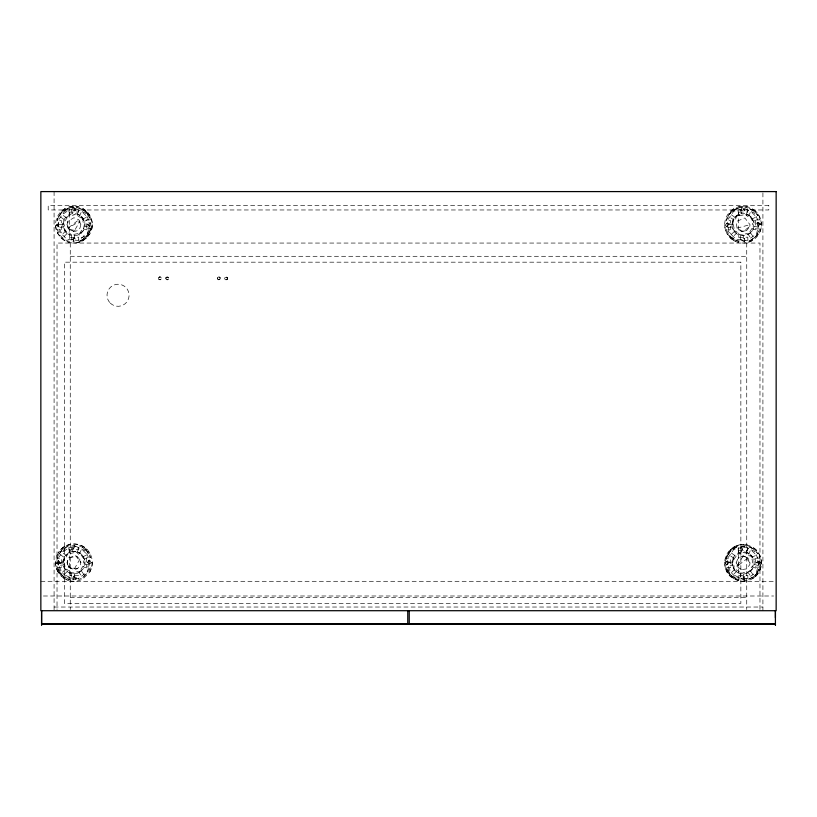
<?xml version="1.0" encoding="UTF-8"?>
<svg xmlns="http://www.w3.org/2000/svg" width="817" height="817" viewBox="0 0 817 817"><rect width="100%" height="100%" fill="white"/><g stroke="black" fill="none" stroke-linecap="round" stroke-linejoin="round"><path stroke-width="0.61" stroke-dasharray="4.08 3.06" d="M90.687 225.921L90.85 222.98L88.869 222.336L87.225 224.256L89.727 226.401L90.687 225.921L87.266 224.798L90.85 222.98M744.267 241.914L744.542 238.319L741.295 239.881L744.267 241.914L745.329 240.729L744.542 238.319M744.267 580.152L744.542 576.557L745.329 578.967L744.267 580.152L741.325 578.661L742.98 576.23L744.267 580.152L741.325 578.661L745.329 578.967L743.756 580.315M74.01 578.242L74.429 573.32L71.661 573.074L71.242 577.997L64.104 574.627L67.535 571.124L65.564 569.132L62.143 572.635L58.804 565.384L63.644 564.945L63.389 562.137L58.558 562.566M71.242 239.82L71.661 234.979L74.429 235.214L74.01 240.055M740.365 239.82L740.784 234.979L743.552 235.214L743.133 240.055M743.133 578.293L743.552 573.452L740.784 573.217L740.365 578.058L733.227 574.739L736.658 571.297L734.687 569.347L731.266 572.778L727.927 565.65L732.767 565.221L732.512 562.464L727.681 562.893M58.089 227.003L58.518 222.898L60.009 223.47L56.496 225.043L58.089 227.003L59.661 226.758L56.496 225.043L58.518 222.898L56.587 225.574M67.239 564.424L67.934 559.063L69.036 557.602L75.736 555.774L79.943 559.063L80.873 562.596L79.943 566.12L77.411 568.703L73.939 569.653L69.036 567.58L67.934 566.12L67.004 562.596L67.934 559.063M92.321 562.596L91.698 567.437L89.86 571.941L83.13 578.793A18.117 18.117 0 0 1 60.958 575.822M91.698 229.434C93.751 221.57 90.146 212.859 83.13 208.754M219.834 279.394L218.793 279.822A1.471 1.471 0 0 1 218.415 276.932L220.069 277.617L219.834 279.394L218.057 279.628L219.17 279.771A1.471 1.471 0 0 0 219.528 277.075L218.415 276.932L217.322 278.352L218.793 276.881M749.761 226.472L749.996 224.675L744.859 217.976L737.057 221.203L736.362 222.878L737.057 228.147L741.264 231.374L746.534 230.68L749.761 226.472L743.062 231.609L737.057 228.147L749.996 224.675M743.062 581.296A18.383 18.383 0 0 0 752.253 546.992C762.475 553.129 764.344 567.345 756.062 575.914L743.062 581.296C708.584 578.068 729.601 527.966 756.062 549.912L743.062 544.531M749.996 562.913L749.761 564.71L746.534 568.918L741.264 569.612L737.057 566.385L736.127 562.913L738.159 558.011L743.062 555.979L744.859 556.214L747.963 558.011L749.996 562.913L744.859 556.214L738.159 558.011M62.858 562.004L64.625 556.448L68.894 552.537A10.938 10.938 0 0 1 79.984 553.119L82.18 555.039L84.794 560.248M62.858 224.093L64.625 218.629M731.981 224.093L733.748 218.629L738.017 214.789A11.101 11.101 0 0 1 754.142 225.257A11.101 11.101 0 0 1 737.016 233.989A11.101 11.101 0 0 1 738.017 214.789M731.981 562.331L733.748 556.867M88.154 564.057L88.869 560.207L91.381 562.402L91.044 563.444L88.154 564.057L87.266 562.719L88.869 560.207L91.044 563.444M63.532 562.596L64.329 558.542L64.9 558.94L67.157 555.499L66.585 555.111L69.956 552.813L70.088 553.507L74.071 552.701L73.939 552.006L77.921 552.813L77.533 553.405L80.914 555.693L81.291 555.111L83.548 558.542L82.874 558.685L83.661 562.729L84.345 562.596L83.548 566.641L82.977 566.252L80.72 569.684L81.291 570.082L77.921 572.37L77.789 571.686L73.806 572.492L73.939 573.177L69.956 572.37L70.344 571.788L66.963 569.49L66.585 570.082L64.329 566.641L65.003 566.508L64.216 562.453L63.532 562.596L64.216 562.453M732.655 224.675L733.452 220.692L734.023 221.08L736.28 217.7L735.708 217.322L739.079 215.065L739.211 215.739L743.194 214.953L743.062 214.268L747.044 215.065L746.656 215.637L750.037 217.894L750.414 217.322L752.671 220.692L751.997 220.825L752.784 224.808L753.468 224.675L752.671 228.658L752.1 228.27L749.843 231.65L750.414 232.028L747.044 234.285L746.912 233.611L742.929 234.397L743.062 235.082L739.079 234.285L739.467 233.713L736.086 231.456L735.708 232.028L733.452 228.658L734.126 228.525L733.339 224.542L732.655 224.675L733.339 224.542M72.662 579.6L73.346 576.312L74.939 576.22L76.287 577.833L75.961 579.416L72.662 579.6L76.287 577.833L73.346 576.312M73.07 241.75L73.857 237.992L76.124 239.136L73.346 238.155L72.172 239.881L73.07 241.75L74.081 242.108L73.346 238.155L73.857 237.992L72.172 239.881M741.877 207.426L741.162 210.653L744.093 210.909L744.828 209.499L741.877 207.426L744.828 209.499L741.162 210.653L744.808 208.958L744.093 210.909M67.004 224.675L67.934 221.203L73.939 217.741L78.841 219.773L80.873 224.675L79.943 228.147L77.411 230.68L73.939 231.609L69.036 229.577L67.004 224.675L69.036 229.577L77.411 230.68M75.685 208.958L74.97 210.909L72.039 210.653L75.685 208.958L75.705 209.499L74.97 210.909L73.275 207.263L71.927 208.121L75.685 208.958L73.275 207.263L75.705 209.499M60.601 563.403L56.587 563.505L58.518 560.789L60.601 563.403L56.496 562.964L58.63 565.027L56.587 563.505L58.518 560.789L60.407 563.914L56.496 562.964M57.098 558.368C58.65 552.415 63.226 547.492 69.118 545.644L69.782 579.723C63.828 578.119 59.059 573.391 57.282 567.498L61.438 567.417L61.265 558.287L57.098 558.368L61.438 550.372L69.118 545.644M69.2 549.882L78.177 549.698L78.095 545.47C84.049 547.073 88.818 551.802 90.595 557.684L86.439 557.776L86.612 566.906L90.779 566.824L89.124 571.114L82.905 577.69L78.759 579.539L78.677 575.311L69.7 575.495M82.313 209.489L85.959 212.175L90.595 219.855L86.439 219.936L86.612 228.913L90.779 228.831L89.124 233.049L82.905 239.514L78.759 241.332L78.677 237.175L69.7 237.349M92.321 224.675L86.939 237.676L83.13 240.596L78.698 242.435L73.939 243.058M227.187 279.394L227.187 277.31L225.104 277.31L224.726 277.974L226.146 276.881L227.187 277.31L227.616 278.352L226.881 279.628L225.104 279.394L227.187 279.394A1.471 1.471 0 0 1 224.869 279.087A1.471 1.471 0 0 1 225.768 276.932L227.422 277.617M724.679 562.913L730.061 549.912L738.302 545.153M761.444 562.913L756.062 575.914L752.253 578.834M79.137 547.87L77.084 552.343L79.606 553.538L81.649 549.055L87.225 554.712L82.823 556.806L83.998 559.359L88.399 557.265M79.137 210.194L77.084 214.605L79.606 215.77L81.649 211.368L87.225 216.924L82.823 218.987L83.998 221.499L88.399 219.436M748.26 210.194L746.207 214.605L748.729 215.77L750.772 211.368L756.348 216.924L751.946 218.987L753.121 221.499L757.522 219.436L758.299 226.973M748.26 548.432L746.207 552.843L748.729 554.008L750.772 549.606L756.348 555.162L751.946 557.225L753.121 559.737L757.522 557.674L758.299 565.211M73.07 579.968L74.939 576.22L75.961 579.416M72.917 548.953L74.827 545.235L75.685 546.604L72.917 548.953L71.927 545.756L74.827 545.235M742.04 549.504L743.95 545.848L741.877 545.664L740.682 547.37L742.04 549.504L744.808 547.186L743.95 545.848L740.682 547.37M725.619 225.043L726.609 223.204L729.479 223.889L726.711 226.809L725.619 225.043L729.479 223.889M725.619 563.281L726.609 561.442L729.479 562.127L726.711 565.047L725.619 563.281L729.479 562.127M738.905 241.515A17.341 17.341 0 0 1 726.405 229.495L730.561 229.414L730.388 220.437L726.221 220.519L730.551 212.655L734.095 209.836L738.241 208.018L738.905 241.515L731.041 237.175L728.223 233.642M752.028 239.514L755.562 236.695L759.902 228.831L755.735 228.913L755.562 219.936L759.718 219.855A17.341 17.341 0 0 0 747.218 207.835L747.3 212.001L738.323 212.175M734.687 578.099L731.041 575.413L726.405 567.733L730.561 567.652L730.388 558.675L726.221 558.757L730.551 550.893L734.095 548.074L738.241 546.256L738.905 579.753L731.041 575.413L728.223 571.88M752.028 577.752L755.562 574.933L759.902 567.069L755.735 567.151L755.562 558.174L759.718 558.093A17.341 17.341 0 0 0 747.218 546.073L747.3 550.239L738.323 550.413M79.943 559.063L73.939 569.653L67.934 566.12M67.157 217.7L64.9 221.08L64.329 220.692L63.532 224.675L64.216 224.542L65.003 228.525L64.329 228.658L66.585 232.028L66.963 231.456L70.344 233.713L69.956 234.285L73.939 235.082L73.806 234.397L77.789 233.611L77.921 234.285L81.291 232.028L80.72 231.65L82.977 228.27L83.548 228.658L84.345 224.675L83.661 224.808L82.874 220.825L83.548 220.692L81.291 217.322L80.914 217.894L77.533 215.637L77.921 215.065L73.939 214.268L74.071 214.953L70.088 215.739L69.956 215.065L66.585 217.322L67.157 217.7L66.585 217.322M746.656 215.637L747.044 215.065M82.905 577.69L90.779 566.824M729.132 223.47L726.711 226.809L726.609 223.204M729.132 561.708L726.711 565.047L726.609 561.442M82.905 239.514L90.779 228.831L86.612 228.913M727.876 216.301L730.551 212.655L738.241 208.018A17.341 17.341 0 0 0 726.221 220.519M755.562 236.695L758.247 233.049M727.876 554.539L730.551 550.893L738.241 546.256A17.341 17.341 0 0 0 726.221 558.757M755.562 574.933L758.247 571.287M64.747 546.399L60.938 549.371L58.017 553.242C64.635 541.038 83.405 541.109 89.86 553.242A18.975 18.975 0 0 1 89.85 571.951M89.86 233.866L83.13 240.596A18.383 18.383 0 0 1 56.955 231.711A18.383 18.383 0 0 1 69.179 206.915L73.939 206.292L78.698 206.915A18.383 18.383 0 0 1 89.86 233.866L86.939 237.676L78.698 242.435M82.18 555.029A11.458 11.458 0 0 1 83.242 568.744L78.983 572.656A10.938 10.938 0 0 1 67.893 572.063L65.687 570.154L63.083 564.945M89.41 560.166L87.266 562.719L91.381 562.402M83.252 230.721L78.983 234.561M752.375 230.721L748.106 234.561M752.375 568.959L748.106 572.799M58.753 554.079L64.972 547.492M64.104 236.501L67.535 233.059L65.564 231.109L62.143 234.54L58.804 227.412L63.644 226.983L63.389 224.226L58.558 224.655M731.266 234.54L734.687 231.109L736.658 233.059L733.227 236.501M78.983 572.656L83.252 568.744M757.768 226.35L760.464 223.94L757.992 222.336L756.685 223.225L758.309 226.442L760.464 223.94L756.685 223.225M64.747 208.754L60.938 211.674L73.939 206.292L86.939 211.674L91.698 219.916M733.87 208.754L730.061 211.674L743.062 206.292L747.821 206.915L752.253 208.754L756.062 211.674L743.062 206.292L738.302 206.915A18.383 18.383 0 0 0 727.14 233.866L733.87 240.596L738.302 242.435M735.637 216.434L740.753 213.819M759.565 560.87L756.348 562.494L758.309 564.68L760.504 562.719L759.565 560.87L760.504 562.719L756.348 562.494L758.309 564.68L760.464 562.178L756.389 563.036M159.969 276.881L158.927 277.31L160.704 277.075L161.439 278.352L161.01 277.31M167.322 279.822L168.363 279.394L166.944 279.771M752.253 240.596L747.821 242.435L758.983 233.866C764.089 225.206 760.617 214.013 752.253 208.754A18.383 18.383 0 0 1 756.062 237.676A18.383 18.383 0 0 1 727.14 233.866L725.302 229.434L724.679 224.675M751.997 220.825L752.671 220.692M69.036 557.602L77.411 556.479M741.264 231.374L746.534 230.68M727.927 227.412L732.767 226.983L732.512 224.226L727.681 224.655L727.927 227.412L731.041 234.326M69.2 212.175L78.177 212.001L78.095 207.835A17.341 17.341 0 0 1 90.595 219.855M738.823 237.349L747.8 237.175L747.882 241.332A17.341 17.341 0 0 0 759.902 228.831M738.823 575.587L747.8 575.413L747.882 579.57A17.341 17.341 0 0 0 759.902 567.069M69.179 206.915L78.698 206.915M738.302 206.915L747.821 206.915M70.262 256.293L746.738 256.293M40.85 581.296L773.597 581.296M43.403 596.001L773.597 596.001M70.262 597.472L746.738 597.472M54.085 607.031L762.915 607.031M77.411 568.703L69.036 567.58L67.004 562.596M741.295 239.881L745.329 240.729M75.685 546.604L71.927 545.756L73.448 549.075M758.217 227.279L753.529 226.023L752.733 229.015L757.43 230.261M89.094 227.279L84.406 226.023L83.61 229.015L88.307 230.261M758.217 565.517L753.529 564.261L752.733 567.253L757.43 568.499M89.094 565.241L84.406 563.965L83.61 567.008L88.307 568.275M60.938 237.676L64.747 240.596L69.179 242.435M55.556 562.596C55.597 570.787 61.255 578.436 69.179 580.662M749.128 215.392L746.493 214.115L751.303 217.251L753.917 222.367M79.984 215.361L77.37 214.115L82.18 217.251L84.794 222.367M749.128 553.63L746.493 552.353L751.303 555.489L753.917 560.605M77.37 551.853L79.984 553.119A10.917 10.917 0 0 0 68.894 552.537M744.808 547.186L741.877 545.664L742.571 549.627M69.782 579.723L61.918 575.311L57.282 567.498M738.302 580.673L730.061 575.914L725.302 567.672M731.297 214.769L735.28 217.547L733.686 219.824L729.704 217.046M731.297 553.007L735.28 555.785L733.686 558.062L729.704 555.284M60.581 217.046L64.563 219.824L66.157 217.547L62.174 214.769L68.608 210.245L69.874 214.932L72.55 214.207L71.293 209.52M60.581 554.835L64.563 557.664L66.157 555.346L62.174 552.517L68.608 547.911L69.874 552.68L72.55 551.955L71.293 547.176M751.436 209.489L755.082 212.175L757.9 215.708M731.041 237.175L734.687 239.861M751.436 547.727L755.082 550.413L757.9 553.946M730.061 237.676L733.87 240.596M760.504 224.481L757.992 222.336L758.309 226.442M87.225 224.256L89.727 226.401L88.869 222.336M82.313 547.145L88.777 553.466M59.1 571.716L65.564 578.048M733.87 578.834L727.14 572.104A18.383 18.383 0 0 1 747.821 545.153M64.747 240.596L58.017 233.866L56.179 229.434L55.556 224.675M83.13 546.399L89.86 553.242M58.017 571.941L64.747 578.793M85.959 212.175L88.777 215.708M736.127 562.913L741.264 569.612M75.736 555.774L80.873 562.596M752.998 236.409L750.21 232.436L747.943 234.03L750.731 238.002M752.998 574.647L750.21 570.674L747.943 572.268L750.731 576.24M83.875 574.535L81.087 570.491L78.82 572.114L81.608 576.159M734.81 232.099L732.206 226.983M734.81 570.337L732.206 565.221M65.687 232.099L63.083 226.983M81.291 217.322L83.548 220.692M85.959 549.872L90.595 557.684M219.528 277.075L220.263 278.352M80.873 224.675L78.841 219.773L67.934 228.147L73.939 231.609L79.943 221.203L67.934 228.147L67.934 221.203M740.416 209.52L741.673 214.207L738.997 214.932L737.731 210.245M740.416 547.758L741.673 552.445L738.997 553.17L737.731 548.483M739.079 215.065L739.211 215.739M762.915 192.863L762.915 610.707M759.973 609.431L759.973 243.058L57.027 243.058L57.027 609.431M746.738 243.058L746.738 609.502M70.262 243.058L70.262 609.502M54.085 191.587L54.085 610.707M58.017 571.941A18.975 18.975 0 0 1 58.017 553.242M60.938 549.371A18.168 18.168 0 0 1 86.939 549.371M65.687 570.154A11.438 11.438 0 0 1 64.625 556.448M90.779 228.831A17.341 17.341 0 0 1 78.759 241.332M738.905 579.753A17.341 17.341 0 0 1 726.405 567.733M733.452 558.93L732.655 562.913L733.339 562.78L734.126 566.763L733.452 566.896L735.708 570.266L736.086 569.694L739.467 571.951L739.079 572.523L743.062 573.32L742.929 572.635L746.912 571.849L747.044 572.523L750.414 570.266L749.843 569.888L752.1 566.508L752.671 566.896L753.468 562.913L752.784 563.046L751.997 559.063L752.671 558.93L750.414 555.56L750.037 556.132L746.656 553.875L747.044 553.303L743.062 552.506L743.194 553.191L739.211 553.977L739.079 553.303L735.708 555.56L736.28 555.938L734.023 559.318L733.452 558.93M90.176 561.126L87.307 572.084L78.177 578.61L67.076 577.639L59.171 569.623L58.181 558.328L64.563 549.024L75.338 546.073L85.448 550.852L90.176 561.126M90.176 223.225L87.307 234.009L78.177 240.412L67.076 239.463L59.171 231.589L58.181 220.478L64.563 211.337L75.338 208.437L85.448 213.135L90.176 223.225M759.299 223.225L756.43 234.009L747.3 240.412L736.199 239.463L728.294 231.589L727.304 220.478L733.686 211.337L744.461 208.437L754.571 213.135L759.299 223.225M759.299 561.463L756.43 572.247L747.3 578.65L736.199 577.701L728.294 569.827L727.304 558.716L733.686 549.575L744.461 546.675L754.571 551.373L759.299 561.463M166.045 277.617L165.851 278.352L167.322 276.881L168.792 278.352A1.471 1.471 0 0 1 166.586 279.628A1.471 1.471 0 0 1 166.586 277.075A1.471 1.471 0 0 1 168.792 278.352L168.057 277.075L166.045 277.617M58.753 216.301L57.098 220.519L61.265 220.437L61.438 229.414L57.282 229.495A17.341 17.341 0 0 0 69.782 241.515L69.118 208.018L64.972 209.836L61.438 212.655L58.753 216.301M61.438 212.655L57.098 220.519A17.341 17.341 0 0 1 69.118 208.018L61.438 212.655M743.062 555.979L737.057 566.385L747.963 558.011L743.062 555.979M81.087 232.436L78.82 234.03L81.608 238.002L83.875 236.409L81.087 232.436M160.704 279.628L158.927 279.394L159.969 279.822A1.471 1.471 0 0 0 161.306 277.729A1.471 1.471 0 0 0 158.845 277.402A1.471 1.471 0 0 0 159.591 279.771L160.704 279.628M768.797 205.557L48.203 205.557L48.203 209.969L768.797 209.969L768.797 205.557M740.856 262.175L64.38 262.175L64.38 603.354L740.856 603.354L740.856 262.175M110.254 303.066A11.03 11.03 0 0 0 128.708 298.123A11.03 11.03 0 0 0 115.197 284.612A11.03 11.03 0 0 0 110.254 303.066M67.893 233.989A11.101 11.101 0 0 0 85.019 225.257A11.101 11.101 0 0 0 68.894 214.789A11.101 11.101 0 0 0 67.893 233.989M737.016 572.227A11.101 11.101 0 0 0 754.142 563.495A11.101 11.101 0 0 0 738.017 553.027A11.101 11.101 0 0 0 737.016 572.227"/><path stroke-width="1.23" d="M775.415 624.729L775.415 623.943L409.235 623.943L409.235 610.707M775.415 617.713L775.415 611.055M775.415 625.413L775.415 610.799M41.585 624.239L775.415 624.239M407.765 610.707L407.765 623.943L41.585 623.943L41.585 610.707L41.585 625.413M776.15 191.587L40.85 191.587L40.85 610.707L776.15 610.707L776.15 191.587"/></g></svg>
